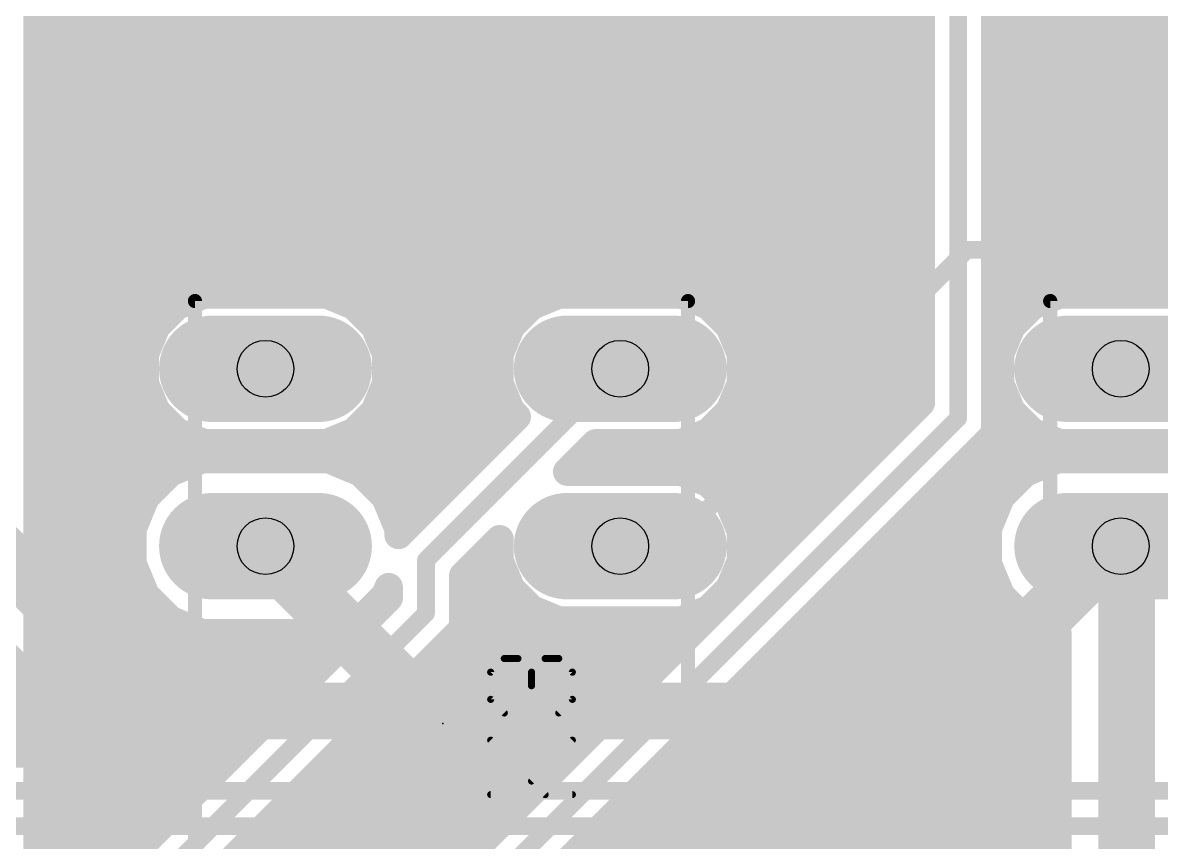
# Model space of a CAD drawing. Extents: x 0 to 10.8, y 0 to 6.1.
# Drawn here: x 1.873 to 2.515, y 2.066 to 2.528 of the extents above; entities that cross this region are included whole.
import ezdxf

# ---------------------------------------------------------------- set-up
doc = ezdxf.new("R2010")
doc.units = 0
for name, color, linetype in [('1', 22, 'CONTINUOUS'), ('116', 253, 'CONTINUOUS'), ('16', 175, 'CONTINUOUS'), ('17', 82, 'CONTINUOUS'), ('21', 253, 'CONTINUOUS'), ('23', 7, 'CONTINUOUS'), ('25', 253, 'CONTINUOUS'), ('29', 253, 'CONTINUOUS'), ('30', 253, 'CONTINUOUS'), ('44', 253, 'CONTINUOUS')]:
    doc.layers.add(name, color=color, linetype=linetype)

# ---------------------------------------------------------------- blocks, each defined once
blk = doc.blocks.new('LONGP100')
at = {"const_width": 1}
blk.add_lwpolyline([(-0.5, 0), (0.5, 0)], dxfattribs=at)
at = {"const_width": 0.5}
for points in [[(-0.5, 0.25, 1), (-0.5, -0.25)], [(0.5, -0.25, 1), (0.5, 0.25)]]:
    blk.add_lwpolyline(points, format="xyb", dxfattribs=at)

msp = doc.modelspace()

# ---------------------------------------------------------------- linework, layer by layer
at = {"layer": '1'}
for points, const_width in [([(1.880996, 2.005689), (1.880996, 2.823697)], 0.016), ([(2.4, 2.305), (2.4, 2.625)], 0.01), ([(2.379, 2.616299), (2.379, 2.313697)], 0.016), ([(2.420996, 2.296299), (2.420996, 2.616299)], 0.016), ([(1.880996, 2.528), (2.379, 2.528)], 0.016), ([(2.420996, 2.528), (3.373307, 2.528)], 0.016), ([(1.880996, 2.512), (2.379, 2.512)], 0.016), ([(2.420996, 2.512), (3.357307, 2.512)], 0.016), ([(1.880996, 2.496), (2.379, 2.496)], 0.016), ([(2.420996, 2.496), (3.341307, 2.496)], 0.016), ([(1.880996, 2.48), (2.379, 2.48)], 0.016), ([(2.420996, 2.48), (3.325307, 2.48)], 0.016), ([(1.880996, 2.464), (2.379, 2.464)], 0.016), ([(2.420996, 2.464), (3.309307, 2.464)], 0.016), ([(1.880996, 2.448), (2.379, 2.448)], 0.016), ([(2.420996, 2.448), (3.293307, 2.448)], 0.016), ([(1.880996, 2.432), (2.379, 2.432)], 0.016), ([(2.420996, 2.432), (3.277307, 2.432)], 0.016), ([(1.880996, 2.416), (2.379, 2.416)], 0.016), ([(2.420996, 2.416), (3.261307, 2.416)], 0.016), ([(1.880996, 2.4), (2.379, 2.4)], 0.016), ([(2.420996, 2.4), (3.245307, 2.4)], 0.016), ([(1.880996, 2.384), (2.379, 2.384)], 0.016), ([(2.420996, 2.384), (3.229307, 2.384)], 0.016), ([(1.975169, 2.374909), (1.959736, 2.368516)], 0.016), ([(2.043882, 2.374909), (1.975169, 2.374909)], 0.016), ([(2.059315, 2.368516), (2.043882, 2.374909)], 0.016), ([(2.175169, 2.374909), (2.159736, 2.368516)], 0.016), ([(2.243882, 2.374909), (2.175169, 2.374909)], 0.016), ([(2.259315, 2.368516), (2.243882, 2.374909)], 0.016), ([(2.457335, 2.374909), (2.441902, 2.368516)], 0.016), ([(2.526047, 2.374909), (2.457335, 2.374909)], 0.016), ([(1.880996, 2.368), (1.95922, 2.368)], 0.016), ([(1.959736, 2.368516), (1.947921, 2.356701)], 0.016), ([(2.07113, 2.356701), (2.059315, 2.368516)], 0.016), ([(2.059831, 2.368), (2.15922, 2.368)], 0.016), ([(2.159736, 2.368516), (2.147921, 2.356701)], 0.016), ([(2.27113, 2.356701), (2.259315, 2.368516)], 0.016), ([(2.259831, 2.368), (2.379, 2.368)], 0.016), ([(2.420996, 2.368), (2.441386, 2.368)], 0.016), ([(2.441902, 2.368516), (2.430087, 2.356701)], 0.016), ([(1.947921, 2.356701), (1.941528, 2.341268)], 0.016), ([(2.077524, 2.341268), (2.07113, 2.356701)], 0.016), ([(2.147921, 2.356701), (2.141528, 2.341268)], 0.016), ([(2.277524, 2.341268), (2.27113, 2.356701)], 0.016), ([(2.430087, 2.356701), (2.423693, 2.341268)], 0.016), ([(1.880996, 2.352), (1.945976, 2.352)], 0.016), ([(2.073079, 2.352), (2.145976, 2.352)], 0.016), ([(2.273079, 2.352), (2.379, 2.352)], 0.016), ([(2.420996, 2.352), (2.428142, 2.352)], 0.016), ([(1.941528, 2.341268), (1.941528, 2.324555)], 0.016), ([(2.077524, 2.324555), (2.077524, 2.341268)], 0.016), ([(2.141528, 2.341268), (2.141528, 2.324555)], 0.016), ([(2.277524, 2.324555), (2.277524, 2.341268)], 0.016), ([(2.423693, 2.341268), (2.423693, 2.324555)], 0.016), ([(1.880996, 2.336), (1.941528, 2.336)], 0.016), ([(2.077524, 2.336), (2.141528, 2.336)], 0.016), ([(2.277524, 2.336), (2.379, 2.336)], 0.016), ([(2.420996, 2.336), (2.423693, 2.336)], 0.016), ([(2.205, 2.33), (2.209528, 2.332913)], 0.01), ([(1.941528, 2.324555), (1.947921, 2.309122)], 0.016), ([(2.07113, 2.309122), (2.077524, 2.324555)], 0.016), ([(2.1, 2.225), (2.205, 2.33)], 0.01), ([(2.141528, 2.324555), (2.147921, 2.309122)], 0.016), ([(2.27113, 2.309122), (2.277524, 2.324555)], 0.016), ([(2.423693, 2.324555), (2.430087, 2.309122)], 0.016), ([(1.880996, 2.32), (1.943413, 2.32)], 0.016), ([(2.075634, 2.32), (2.143413, 2.32)], 0.016), ([(2.275634, 2.32), (2.379, 2.32)], 0.016), ([(2.420996, 2.32), (2.425579, 2.32)], 0.016), ([(1.947921, 2.309122), (1.959736, 2.297307)], 0.016), ([(2.059315, 2.297307), (2.07113, 2.309122)], 0.016), ([(2.379, 2.313697), (2.089, 2.023697)], 0.016), ([(2.147921, 2.309122), (2.151177, 2.30587)], 0.016), ([(2.259315, 2.297307), (2.27113, 2.309122)], 0.016), ([(2.430087, 2.309122), (2.441902, 2.297307)], 0.016), ([(1.880996, 2.304), (1.953043, 2.304)], 0.016), ([(2.066008, 2.304), (2.149307, 2.304)], 0.016), ([(2.151177, 2.30587), (2.091299, 2.245996)], 0.016), ([(2.266008, 2.304), (2.369303, 2.304)], 0.016), ([(2.420996, 2.304), (2.435209, 2.304)], 0.016), ([(1.959736, 2.297307), (1.975169, 2.290913)], 0.016), ([(2.043882, 2.290913), (2.059315, 2.297307)], 0.016), ([(2.11, 2.015), (2.4, 2.305)], 0.01), ([(2.243882, 2.290913), (2.259315, 2.297307)], 0.016), ([(2.408697, 2.284), (2.420996, 2.296299)], 0.016), ([(2.441902, 2.297307), (2.457335, 2.290913)], 0.016), ([(1.975169, 2.290913), (2.043882, 2.290913)], 0.016), ([(2.179602, 2.274909), (2.19561, 2.290913)], 0.016), ([(2.19561, 2.290913), (2.243882, 2.290913)], 0.016), ([(2.457335, 2.290913), (2.526047, 2.290913)], 0.016), ([(1.880996, 2.288), (2.133307, 2.288)], 0.016), ([(2.130996, 2.006299), (2.408697, 2.284)], 0.016), ([(2.192693, 2.288), (2.353303, 2.288)], 0.016), ([(2.412697, 2.288), (2.743303, 2.288)], 0.016), ([(1.97378, 2.281909), (1.955768, 2.274449)], 0.016), ([(2.045272, 2.281909), (1.97378, 2.281909)], 0.016), ([(2.063283, 2.274449), (2.045272, 2.281909)], 0.016), ([(2.455945, 2.281909), (2.437933, 2.274449)], 0.016), ([(2.527437, 2.281909), (2.455945, 2.281909)], 0.016), ([(1.880996, 2.272), (1.953319, 2.272)], 0.016), ([(1.955768, 2.274449), (1.941988, 2.260669)], 0.016), ([(2.077063, 2.260669), (2.063283, 2.274449)], 0.016), ([(2.065732, 2.272), (2.117307, 2.272)], 0.016), ([(2.243882, 2.274909), (2.179602, 2.274909)], 0.016), ([(2.259315, 2.268516), (2.243882, 2.274909)], 0.016), ([(2.250906, 2.272), (2.337303, 2.272)], 0.016), ([(2.396697, 2.272), (2.435484, 2.272)], 0.016), ([(2.437933, 2.274449), (2.424154, 2.260669)], 0.016), ([(2.27113, 2.256701), (2.259315, 2.268516)], 0.016), ([(1.941988, 2.260669), (1.934528, 2.242657)], 0.016), ([(2.084524, 2.242657), (2.077063, 2.260669)], 0.016), ([(2.424154, 2.260669), (2.416693, 2.242657)], 0.016), ([(1.880996, 2.256), (1.940055, 2.256)], 0.016), ([(2.079, 2.256), (2.101307, 2.256)], 0.016), ([(2.277524, 2.241268), (2.27113, 2.256701)], 0.016), ([(2.271421, 2.256), (2.321303, 2.256)], 0.016), ([(2.380697, 2.256), (2.42222, 2.256)], 0.016), ([(2.091299, 2.245996), (2.084524, 2.239217)], 0.016), ([(1.880996, 2.24), (1.934528, 2.24)], 0.016), ([(1.934528, 2.242657), (1.934528, 2.223165)], 0.016), ([(2.084524, 2.239217), (2.084524, 2.242657)], 0.016), ([(2.084524, 2.24), (2.085307, 2.24)], 0.016), ([(2.277524, 2.224555), (2.277524, 2.241268)], 0.016), ([(2.277524, 2.24), (2.305303, 2.24)], 0.016), ([(2.364697, 2.24), (2.416693, 2.24)], 0.016), ([(2.416693, 2.242657), (2.416693, 2.223165)], 0.016), ([(2.491693, 2.232913), (2.495, 2.23)], 0.032), ([(2.120996, 2.216299), (2.141528, 2.236835)], 0.016), ([(2.141528, 2.236835), (2.141528, 2.224555)], 0.016), ([(2.495, 2.23), (2.495, 2.025)], 0.032), ([(1.880996, 2.224), (1.934528, 2.224)], 0.016), ([(1.934528, 2.223165), (1.941988, 2.205154)], 0.016), ([(2.1, 2.195), (2.1, 2.225)], 0.01), ([(2.128693, 2.224), (2.141756, 2.224)], 0.016), ([(2.141528, 2.224555), (2.147921, 2.209122)], 0.016), ([(2.27113, 2.209122), (2.277524, 2.224555)], 0.016), ([(2.277291, 2.224), (2.289303, 2.224)], 0.016), ([(2.348697, 2.224), (2.416693, 2.224)], 0.016), ([(2.416693, 2.223165), (2.424154, 2.205154)], 0.016), ([(2.120996, 2.203697), (2.120996, 2.216299)], 0.016), ([(1.880996, 2.208), (1.940807, 2.208)], 0.016), ([(2.077063, 2.205154), (2.079, 2.209835)], 0.016), ([(2.07824, 2.208), (2.079, 2.208)], 0.016), ([(2.079, 2.209835), (2.079, 2.203697)], 0.016), ([(2.120996, 2.208), (2.149043, 2.208)], 0.016), ([(2.147921, 2.209122), (2.159736, 2.197307)], 0.016), ([(2.259315, 2.197307), (2.27113, 2.209122)], 0.016), ([(2.270008, 2.208), (2.273303, 2.208)], 0.016), ([(2.332697, 2.208), (2.422972, 2.208)], 0.016), ([(2.079, 2.203697), (1.880996, 2.005689)], 0.016), ([(1.941988, 2.205154), (1.955768, 2.191374)], 0.016), ([(2.063283, 2.191374), (2.077063, 2.205154)], 0.016), ([(2.120996, 2.186299), (2.120996, 2.203697)], 0.016), ([(2.424154, 2.205154), (2.437933, 2.191374)], 0.016), ([(2.159736, 2.197307), (2.175169, 2.190913)], 0.016), ([(2.243882, 2.190913), (2.259315, 2.197307)], 0.016), ([(1.880996, 2.192), (1.955142, 2.192)], 0.016), ([(1.88, 1.975), (2.1, 2.195)], 0.01), ([(1.955768, 2.191374), (1.97378, 2.183913)], 0.016), ([(2.045272, 2.183913), (2.063283, 2.191374)], 0.016), ([(2.063909, 2.192), (2.067307, 2.192)], 0.016), ([(2.120996, 2.192), (2.172543, 2.192)], 0.016), ([(2.175169, 2.190913), (2.243882, 2.190913)], 0.016), ([(2.246504, 2.192), (2.257303, 2.192)], 0.016), ([(2.316697, 2.192), (2.437307, 2.192)], 0.016), ([(2.437933, 2.191374), (2.455945, 2.183913)], 0.016), ([(1.900996, 1.966299), (2.120996, 2.186299)], 0.016), ([(1.97378, 2.183913), (2.045272, 2.183913)], 0.016), ([(2.455945, 2.183913), (2.456, 2.183913)], 0.016), ([(2.456, 2.183913), (2.456, 2.032756)], 0.016), ([(1.880996, 2.176), (2.051307, 2.176)], 0.016), ([(2.110697, 2.176), (2.241303, 2.176)], 0.016), ([(2.300697, 2.176), (2.456, 2.176)], 0.016), ([(1.880996, 2.16), (2.035307, 2.16)], 0.016), ([(2.094697, 2.16), (2.225303, 2.16)], 0.016), ([(2.284697, 2.16), (2.456, 2.16)], 0.016), ([(1.880996, 2.144), (2.019307, 2.144)], 0.016), ([(2.078697, 2.144), (2.209303, 2.144)], 0.016), ([(2.268697, 2.144), (2.456, 2.144)], 0.016), ([(1.880996, 2.128), (2.003307, 2.128)], 0.016), ([(2.062697, 2.128), (2.193303, 2.128)], 0.016), ([(2.252697, 2.128), (2.456, 2.128)], 0.016), ([(1.880996, 2.112), (1.987307, 2.112)], 0.016), ([(2.046697, 2.112), (2.177303, 2.112)], 0.016), ([(2.236697, 2.112), (2.456, 2.112)], 0.016), ([(1.880996, 2.096), (1.971307, 2.096)], 0.016), ([(2.030697, 2.096), (2.161303, 2.096)], 0.016), ([(2.220697, 2.096), (2.456, 2.096)], 0.016), ([(1.880996, 2.08), (1.955307, 2.08)], 0.016), ([(2.014697, 2.08), (2.145303, 2.08)], 0.016), ([(2.204697, 2.08), (2.456, 2.08)], 0.016), ([(1.880996, 2.064), (1.939307, 2.064)], 0.016), ([(1.998697, 2.064), (2.129303, 2.064)], 0.016), ([(2.188697, 2.064), (2.456, 2.064)], 0.016)]:
    msp.add_lwpolyline(points, dxfattribs=dict(at, const_width=const_width))
for points, const_width in [([(1.880996, 2.532, 1), (1.880996, 2.524)], 0.008), ([(2.379, 2.524, 1), (2.379, 2.532)], 0.008), ([(2.420996, 2.532, 1), (2.420996, 2.524)], 0.008), ([(1.880996, 2.516, 1), (1.880996, 2.508)], 0.008), ([(2.379, 2.508, 1), (2.379, 2.516)], 0.008), ([(2.420996, 2.516, 1), (2.420996, 2.508)], 0.008), ([(1.880996, 2.5, 1), (1.880996, 2.492)], 0.008), ([(2.379, 2.492, 1), (2.379, 2.5)], 0.008), ([(2.420996, 2.5, 1), (2.420996, 2.492)], 0.008), ([(1.880996, 2.484, 1), (1.880996, 2.476)], 0.008), ([(2.379, 2.476, 1), (2.379, 2.484)], 0.008), ([(2.420996, 2.484, 1), (2.420996, 2.476)], 0.008), ([(1.880996, 2.468, 1), (1.880996, 2.46)], 0.008), ([(2.379, 2.46, 1), (2.379, 2.468)], 0.008), ([(2.420996, 2.468, 1), (2.420996, 2.46)], 0.008), ([(1.880996, 2.452, 1), (1.880996, 2.444)], 0.008), ([(2.379, 2.444, 1), (2.379, 2.452)], 0.008), ([(2.420996, 2.452, 1), (2.420996, 2.444)], 0.008), ([(1.880996, 2.436, 1), (1.880996, 2.428)], 0.008), ([(2.379, 2.428, 1), (2.379, 2.436)], 0.008), ([(2.420996, 2.436, 1), (2.420996, 2.428)], 0.008), ([(1.880996, 2.42, 1), (1.880996, 2.412)], 0.008), ([(2.379, 2.412, 1), (2.379, 2.42)], 0.008), ([(2.420996, 2.42, 1), (2.420996, 2.412)], 0.008), ([(1.880996, 2.404, 1), (1.880996, 2.396)], 0.008), ([(2.379, 2.396, 1), (2.379, 2.404)], 0.008), ([(2.420996, 2.404, 1), (2.420996, 2.396)], 0.008), ([(1.880996, 2.388, 1), (1.880996, 2.38)], 0.008), ([(2.379, 2.38, 1), (2.379, 2.388)], 0.008), ([(2.420996, 2.388, 1), (2.420996, 2.38)], 0.008), ([(1.975169, 2.378909, 1), (1.975169, 2.370909)], 0.008), ([(1.9767, 2.371214, 1), (1.973638, 2.378605)], 0.008), ([(2.045413, 2.378605, 1), (2.042351, 2.371214)], 0.008), ([(2.043882, 2.370909, 1), (2.043882, 2.378909)], 0.008), ([(2.175169, 2.378909, 1), (2.175169, 2.370909)], 0.008), ([(2.1767, 2.371214, 1), (2.173638, 2.378605)], 0.008), ([(2.245413, 2.378605, 1), (2.242351, 2.371214)], 0.008), ([(2.243882, 2.370909, 1), (2.243882, 2.378909)], 0.008), ([(2.457335, 2.378909, 1), (2.457335, 2.370909)], 0.008), ([(2.458866, 2.371214, 1), (2.455804, 2.378605)], 0.008), ([(1.880996, 2.372, 1), (1.880996, 2.364)], 0.008), ([(1.958205, 2.372211, 1), (1.961267, 2.36482)], 0.008), ([(1.962565, 2.365687, 1), (1.956908, 2.371344)], 0.008), ([(1.95922, 2.364, 1), (1.95922, 2.372)], 0.008), ([(2.062143, 2.371344, 1), (2.056487, 2.365687)], 0.008), ([(2.059831, 2.372, 1), (2.059831, 2.364)], 0.008), ([(2.057784, 2.36482, 1), (2.060846, 2.372211)], 0.008), ([(2.158205, 2.372211, 1), (2.161267, 2.36482)], 0.008), ([(2.162565, 2.365687, 1), (2.156908, 2.371344)], 0.008), ([(2.15922, 2.364, 1), (2.15922, 2.372)], 0.008), ([(2.262143, 2.371344, 1), (2.256487, 2.365687)], 0.008), ([(2.259831, 2.372, 1), (2.259831, 2.364)], 0.008), ([(2.257784, 2.36482, 1), (2.260846, 2.372211)], 0.008), ([(2.379, 2.364, 1), (2.379, 2.372)], 0.008), ([(2.420996, 2.372, 1), (2.420996, 2.364)], 0.008), ([(2.440371, 2.372211, 1), (2.443433, 2.36482)], 0.008), ([(2.44473, 2.365687, 1), (2.439073, 2.371344)], 0.008), ([(2.441386, 2.364, 1), (2.441386, 2.372)], 0.008), ([(1.945093, 2.359529, 1), (1.95075, 2.353872)], 0.008), ([(1.951617, 2.35517, 1), (1.944226, 2.358232)], 0.008), ([(2.074825, 2.358232, 1), (2.067434, 2.35517)], 0.008), ([(2.068301, 2.353872, 1), (2.073958, 2.359529)], 0.008), ([(2.145093, 2.359529, 1), (2.15075, 2.353872)], 0.008), ([(2.151617, 2.35517, 1), (2.144226, 2.358232)], 0.008), ([(2.274825, 2.358232, 1), (2.267434, 2.35517)], 0.008), ([(2.268301, 2.353872, 1), (2.273958, 2.359529)], 0.008), ([(2.427258, 2.359529, 1), (2.432915, 2.353872)], 0.008), ([(2.433782, 2.35517, 1), (2.426391, 2.358232)], 0.008), ([(1.880996, 2.356, 1), (1.880996, 2.348)], 0.008), ([(1.945976, 2.348, 1), (1.945976, 2.356)], 0.008), ([(2.073079, 2.356, 1), (2.073079, 2.348)], 0.008), ([(2.145976, 2.348, 1), (2.145976, 2.356)], 0.008), ([(2.273079, 2.356, 1), (2.273079, 2.348)], 0.008), ([(2.379, 2.348, 1), (2.379, 2.356)], 0.008), ([(2.420996, 2.356, 1), (2.420996, 2.348)], 0.008), ([(2.428142, 2.348, 1), (2.428142, 2.356)], 0.008), ([(1.945528, 2.341268, 1), (1.937528, 2.341268)], 0.008), ([(2.081524, 2.341268, 1), (2.073524, 2.341268)], 0.008), ([(2.145528, 2.341268, 1), (2.137528, 2.341268)], 0.008), ([(2.281524, 2.341268, 1), (2.273524, 2.341268)], 0.008), ([(2.427693, 2.341268, 1), (2.419693, 2.341268)], 0.008), ([(1.880996, 2.34, 1), (1.880996, 2.332)], 0.008), ([(1.937832, 2.342799, 1), (1.945223, 2.339737)], 0.008), ([(1.941528, 2.332, 1), (1.941528, 2.34)], 0.008), ([(2.077524, 2.34, 1), (2.077524, 2.332)], 0.008), ([(2.073828, 2.339737, 1), (2.081219, 2.342799)], 0.008), ([(2.137832, 2.342799, 1), (2.145223, 2.339737)], 0.008), ([(2.141528, 2.332, 1), (2.141528, 2.34)], 0.008), ([(2.277524, 2.34, 1), (2.277524, 2.332)], 0.008), ([(2.273828, 2.339737, 1), (2.281219, 2.342799)], 0.008), ([(2.379, 2.332, 1), (2.379, 2.34)], 0.008), ([(2.420996, 2.34, 1), (2.420996, 2.332)], 0.008), ([(2.419997, 2.342799, 1), (2.427388, 2.339737)], 0.008), ([(2.423693, 2.332, 1), (2.423693, 2.34)], 0.008), ([(2.21088, 2.330811, 1), (2.208175, 2.335016)], 0.005), ([(1.945223, 2.326086, 1), (1.937832, 2.323024)], 0.008), ([(2.081219, 2.323024, 1), (2.073828, 2.326086)], 0.008), ([(2.145223, 2.326086, 1), (2.137832, 2.323024)], 0.008), ([(2.203647, 2.332102, 1), (2.206353, 2.327898)], 0.005), ([(2.206768, 2.328232, 1), (2.203232, 2.331768)], 0.005), ([(2.281219, 2.323024, 1), (2.273828, 2.326086)], 0.008), ([(2.427388, 2.326086, 1), (2.419997, 2.323024)], 0.008), ([(1.880996, 2.324, 1), (1.880996, 2.316)], 0.008), ([(1.937528, 2.324555, 1), (1.945528, 2.324555)], 0.008), ([(1.943413, 2.316, 1), (1.943413, 2.324)], 0.008), ([(2.075634, 2.324, 1), (2.075634, 2.316)], 0.008), ([(2.073524, 2.324555, 1), (2.081524, 2.324555)], 0.008), ([(2.137528, 2.324555, 1), (2.145528, 2.324555)], 0.008), ([(2.143413, 2.316, 1), (2.143413, 2.324)], 0.008), ([(2.275634, 2.324, 1), (2.275634, 2.316)], 0.008), ([(2.273524, 2.324555, 1), (2.281524, 2.324555)], 0.008), ([(2.379, 2.316, 1), (2.379, 2.324)], 0.008), ([(2.420996, 2.324, 1), (2.420996, 2.316)], 0.008), ([(2.419693, 2.324555, 1), (2.427693, 2.324555)], 0.008), ([(2.425579, 2.316, 1), (2.425579, 2.324)], 0.008), ([(1.95075, 2.31195, 1), (1.945093, 2.306294)], 0.008), ([(2.073958, 2.306294, 1), (2.068301, 2.31195)], 0.008), ([(2.150748, 2.311952, 1), (2.145095, 2.306292)], 0.008), ([(2.273958, 2.306294, 1), (2.268301, 2.31195)], 0.008), ([(2.375, 2.313697, 1), (2.383, 2.313697)], 0.008), ([(2.381828, 2.310868, 1), (2.376172, 2.316525)], 0.008), ([(2.432915, 2.31195, 1), (2.427258, 2.306294)], 0.008), ([(1.880996, 2.308, 1), (1.880996, 2.3)], 0.008), ([(1.944226, 2.307591, 1), (1.951617, 2.310653)], 0.008), ([(1.953043, 2.3, 1), (1.953043, 2.308)], 0.008), ([(2.066008, 2.308, 1), (2.066008, 2.3)], 0.008), ([(2.067434, 2.310653, 1), (2.074825, 2.307591)], 0.008), ([(2.144226, 2.307591, 1), (2.151617, 2.310653)], 0.008), ([(2.154005, 2.303042, 1), (2.148349, 2.308699)], 0.008), ([(2.14835, 2.30304, 1), (2.154004, 2.3087)], 0.008), ([(2.149307, 2.3, 1), (2.149307, 2.308)], 0.008), ([(2.266008, 2.308, 1), (2.266008, 2.3)], 0.008), ([(2.267434, 2.310653, 1), (2.274825, 2.307591)], 0.008), ([(2.369303, 2.3, 1), (2.369303, 2.308)], 0.008), ([(2.420996, 2.308, 1), (2.420996, 2.3)], 0.008), ([(2.426391, 2.307591, 1), (2.433782, 2.310653)], 0.008), ([(2.435209, 2.3, 1), (2.435209, 2.308)], 0.008), ([(1.961267, 2.301003, 1), (1.958205, 2.293612)], 0.008), ([(2.060846, 2.293612, 1), (2.057784, 2.301003)], 0.008), ([(2.260846, 2.293612, 1), (2.257784, 2.301003)], 0.008), ([(2.3975, 2.305, 1), (2.4025, 2.305)], 0.005), ([(2.401768, 2.303232, 1), (2.398232, 2.306768)], 0.005), ([(2.423824, 2.293471, 1), (2.418168, 2.299128)], 0.008), ([(2.443433, 2.301003, 1), (2.440371, 2.293612)], 0.008), ([(1.956908, 2.294479, 1), (1.962565, 2.300136)], 0.008), ([(1.975169, 2.294913, 1), (1.975169, 2.286913)], 0.008), ([(1.973638, 2.287218, 1), (1.9767, 2.294609)], 0.008), ([(2.042351, 2.294609, 1), (2.045413, 2.287218)], 0.008), ([(2.043882, 2.286913, 1), (2.043882, 2.294913)], 0.008), ([(2.056487, 2.300136, 1), (2.062143, 2.294479)], 0.008), ([(2.19561, 2.294913, 1), (2.19561, 2.286913)], 0.008), ([(2.198438, 2.288085, 1), (2.192782, 2.293742)], 0.008), ([(2.242351, 2.294609, 1), (2.245413, 2.287218)], 0.008), ([(2.243882, 2.286913, 1), (2.243882, 2.294913)], 0.008), ([(2.256487, 2.300136, 1), (2.262143, 2.294479)], 0.008), ([(2.416996, 2.296299, 1), (2.424996, 2.296299)], 0.008), ([(2.439073, 2.294479, 1), (2.44473, 2.300136)], 0.008), ([(2.457335, 2.294913, 1), (2.457335, 2.286913)], 0.008), ([(2.455804, 2.287218, 1), (2.458866, 2.294609)], 0.008), ([(1.880996, 2.292, 1), (1.880996, 2.284)], 0.008), ([(2.133307, 2.284, 1), (2.133307, 2.292)], 0.008), ([(2.192693, 2.292, 1), (2.192693, 2.284)], 0.008), ([(2.353303, 2.284, 1), (2.353303, 2.292)], 0.008), ([(2.411525, 2.281172, 1), (2.405868, 2.286828)], 0.008), ([(2.412697, 2.292, 1), (2.412697, 2.284)], 0.008), ([(1.97378, 2.285909, 1), (1.97378, 2.277909)], 0.008), ([(1.97531, 2.278214, 1), (1.972249, 2.285605)], 0.008), ([(2.046802, 2.285605, 1), (2.043741, 2.278214)], 0.008), ([(2.045272, 2.277909, 1), (2.045272, 2.285909)], 0.008), ([(2.405868, 2.286828, 1), (2.411525, 2.281172)], 0.008), ([(2.455945, 2.285909, 1), (2.455945, 2.277909)], 0.008), ([(2.457476, 2.278214, 1), (2.454414, 2.285605)], 0.008), ([(1.880996, 2.276, 1), (1.880996, 2.268)], 0.008), ([(1.954237, 2.278144, 1), (1.957298, 2.270753)], 0.008), ([(1.958596, 2.27162, 1), (1.952939, 2.277277)], 0.008), ([(1.953319, 2.268, 1), (1.953319, 2.276)], 0.008), ([(2.066112, 2.277277, 1), (2.060455, 2.27162)], 0.008), ([(2.065732, 2.276, 1), (2.065732, 2.268)], 0.008), ([(2.061753, 2.270753, 1), (2.064814, 2.278144)], 0.008), ([(2.117307, 2.268, 1), (2.117307, 2.276)], 0.008), ([(2.179602, 2.278909, 1), (2.179602, 2.270909)], 0.008), ([(2.176774, 2.277738, 1), (2.18243, 2.272081)], 0.008), ([(2.245413, 2.278605, 1), (2.242351, 2.271214)], 0.008), ([(2.243882, 2.270909, 1), (2.243882, 2.278909)], 0.008), ([(2.250906, 2.276, 1), (2.250906, 2.268)], 0.008), ([(2.337303, 2.268, 1), (2.337303, 2.276)], 0.008), ([(2.396697, 2.276, 1), (2.396697, 2.268)], 0.008), ([(2.436402, 2.278144, 1), (2.439464, 2.270753)], 0.008), ([(2.440761, 2.27162, 1), (2.435105, 2.277277)], 0.008), ([(2.435484, 2.268, 1), (2.435484, 2.276)], 0.008), ([(2.262143, 2.271344, 1), (2.256487, 2.265687)], 0.008), ([(2.257784, 2.26482, 1), (2.260846, 2.272211)], 0.008), ([(1.93916, 2.263498, 1), (1.944817, 2.257841)], 0.008), ([(1.945684, 2.259139, 1), (1.938293, 2.2622)], 0.008), ([(2.080759, 2.2622, 1), (2.073367, 2.259139)], 0.008), ([(2.074235, 2.257841, 1), (2.079891, 2.263498)], 0.008), ([(2.421325, 2.263498, 1), (2.426982, 2.257841)], 0.008), ([(2.427849, 2.259139, 1), (2.420458, 2.2622)], 0.008), ([(1.880996, 2.26, 1), (1.880996, 2.252)], 0.008), ([(1.940055, 2.252, 1), (1.940055, 2.26)], 0.008), ([(2.079, 2.26, 1), (2.079, 2.252)], 0.008), ([(2.101307, 2.252, 1), (2.101307, 2.26)], 0.008), ([(2.274825, 2.258232, 1), (2.267434, 2.25517)], 0.008), ([(2.271421, 2.26, 1), (2.271421, 2.252)], 0.008), ([(2.268301, 2.253872, 1), (2.273958, 2.259529)], 0.008), ([(2.321303, 2.252, 1), (2.321303, 2.26)], 0.008), ([(2.380697, 2.26, 1), (2.380697, 2.252)], 0.008), ([(2.42222, 2.252, 1), (2.42222, 2.26)], 0.008), ([(2.094128, 2.243168, 1), (2.08847, 2.248824)], 0.008), ([(1.880996, 2.244, 1), (1.880996, 2.236)], 0.008), ([(1.938528, 2.242657, 1), (1.930528, 2.242657)], 0.008), ([(1.930832, 2.244188, 1), (1.938223, 2.241127)], 0.008), ([(1.934528, 2.236, 1), (1.934528, 2.244)], 0.008), ([(2.088524, 2.242657, 1), (2.080524, 2.242657)], 0.008), ([(2.084524, 2.244, 1), (2.084524, 2.236)], 0.008), ([(2.080828, 2.241127, 1), (2.088219, 2.244188)], 0.008), ([(2.085307, 2.236, 1), (2.085307, 2.244)], 0.008), ([(2.088471, 2.248825, 1), (2.094128, 2.243168)], 0.008), ([(2.281524, 2.241268, 1), (2.273524, 2.241268)], 0.008), ([(2.277524, 2.244, 1), (2.277524, 2.236)], 0.008), ([(2.273828, 2.239737, 1), (2.281219, 2.242799)], 0.008), ([(2.305303, 2.236, 1), (2.305303, 2.244)], 0.008), ([(2.364697, 2.244, 1), (2.364697, 2.236)], 0.008), ([(2.420693, 2.242657, 1), (2.412693, 2.242657)], 0.008), ([(2.412997, 2.244188, 1), (2.420388, 2.241127)], 0.008), ([(2.416693, 2.236, 1), (2.416693, 2.244)], 0.008), ([(2.496981, 2.238916, 1), (2.486405, 2.226911)], 0.016), ([(2.081694, 2.242044, 1), (2.087353, 2.236389)], 0.008), ([(2.080524, 2.239217, 1), (2.088524, 2.239217)], 0.008), ([(2.145528, 2.236835, 1), (2.137528, 2.236835)], 0.008), ([(2.144356, 2.234006, 1), (2.138699, 2.239663)], 0.008), ([(2.503, 2.23, 1), (2.487, 2.23)], 0.016), ([(2.489712, 2.223997, 1), (2.500288, 2.236003)], 0.016), ([(1.880996, 2.228, 1), (1.880996, 2.22)], 0.008), ([(1.938223, 2.224696, 1), (1.930832, 2.221635)], 0.008), ([(1.934528, 2.22, 1), (1.934528, 2.228)], 0.008), ([(2.1025, 2.225, 1), (2.0975, 2.225)], 0.005), ([(2.098232, 2.226768, 1), (2.101768, 2.223232)], 0.005), ([(2.128693, 2.228, 1), (2.128693, 2.22)], 0.008), ([(2.145223, 2.226086, 1), (2.137832, 2.223024)], 0.008), ([(2.137528, 2.224555, 1), (2.145528, 2.224555)], 0.008), ([(2.141756, 2.22, 1), (2.141756, 2.228)], 0.008), ([(2.277291, 2.228, 1), (2.277291, 2.22)], 0.008), ([(2.273524, 2.224555, 1), (2.281524, 2.224555)], 0.008), ([(2.281219, 2.223024, 1), (2.273828, 2.226086)], 0.008), ([(2.289303, 2.22, 1), (2.289303, 2.228)], 0.008), ([(2.348697, 2.228, 1), (2.348697, 2.22)], 0.008), ([(2.420388, 2.224696, 1), (2.412997, 2.221635)], 0.008), ([(2.416693, 2.22, 1), (2.416693, 2.228)], 0.008), ([(1.930528, 2.223165, 1), (1.938528, 2.223165)], 0.008), ([(2.124996, 2.216299, 1), (2.116996, 2.216299)], 0.008), ([(2.118167, 2.219127, 1), (2.123825, 2.213471)], 0.008), ([(2.412693, 2.223165, 1), (2.420693, 2.223165)], 0.008), ([(1.880996, 2.212, 1), (1.880996, 2.204)], 0.008), ([(1.940807, 2.204, 1), (1.940807, 2.212)], 0.008), ([(2.07824, 2.212, 1), (2.07824, 2.204)], 0.008), ([(2.083, 2.209835, 1), (2.075, 2.209835)], 0.008), ([(2.082696, 2.208305, 1), (2.075304, 2.211364)], 0.008), ([(2.079, 2.204, 1), (2.079, 2.212)], 0.008), ([(2.120996, 2.212, 1), (2.120996, 2.204)], 0.008), ([(2.15075, 2.21195, 1), (2.145093, 2.206294)], 0.008), ([(2.144226, 2.207591, 1), (2.151617, 2.210653)], 0.008), ([(2.149043, 2.204, 1), (2.149043, 2.212)], 0.008), ([(2.270008, 2.212, 1), (2.270008, 2.204)], 0.008), ([(2.267434, 2.210653, 1), (2.274825, 2.207591)], 0.008), ([(2.273958, 2.206294, 1), (2.268301, 2.21195)], 0.008), ([(2.273303, 2.204, 1), (2.273303, 2.212)], 0.008), ([(2.332697, 2.212, 1), (2.332697, 2.204)], 0.008), ([(2.422972, 2.204, 1), (2.422972, 2.212)], 0.008), ([(1.944817, 2.207982, 1), (1.93916, 2.202325)], 0.008), ([(1.938293, 2.203623, 1), (1.945684, 2.206684)], 0.008), ([(2.073367, 2.206683, 1), (2.080759, 2.203624)], 0.008), ([(2.079891, 2.202325, 1), (2.074235, 2.207982)], 0.008), ([(2.081828, 2.200868, 1), (2.076172, 2.206525)], 0.008), ([(2.124996, 2.203697, 1), (2.116996, 2.203697)], 0.008), ([(2.426982, 2.207982, 1), (2.421325, 2.202325)], 0.008), ([(2.420458, 2.203623, 1), (2.427849, 2.206684)], 0.008), ([(2.075, 2.203697, 1), (2.083, 2.203697)], 0.008), ([(2.116996, 2.203697, 1), (2.124996, 2.203697)], 0.008), ([(2.161267, 2.201003, 1), (2.158205, 2.193612)], 0.008), ([(2.156908, 2.194479, 1), (2.162565, 2.200136)], 0.008), ([(2.256487, 2.200136, 1), (2.262143, 2.194479)], 0.008), ([(2.260846, 2.193612, 1), (2.257784, 2.201003)], 0.008), ([(1.880996, 2.196, 1), (1.880996, 2.188)], 0.008), ([(1.957298, 2.19507, 1), (1.954237, 2.187678)], 0.008), ([(1.952939, 2.188546, 1), (1.958596, 2.194202)], 0.008), ([(1.955142, 2.188, 1), (1.955142, 2.196)], 0.008), ([(2.060455, 2.194202, 1), (2.066112, 2.188546)], 0.008), ([(2.063909, 2.196, 1), (2.063909, 2.188)], 0.008), ([(2.064814, 2.187678, 1), (2.061753, 2.19507)], 0.008), ([(2.067307, 2.188, 1), (2.067307, 2.196)], 0.008), ([(2.0975, 2.195, 1), (2.1025, 2.195)], 0.005), ([(2.101768, 2.193232, 1), (2.098232, 2.196768)], 0.005), ([(2.120996, 2.196, 1), (2.120996, 2.188)], 0.008), ([(2.175169, 2.194913, 1), (2.175169, 2.186913)], 0.008), ([(2.172543, 2.188, 1), (2.172543, 2.196)], 0.008), ([(2.173638, 2.187218, 1), (2.1767, 2.194609)], 0.008), ([(2.242351, 2.194609, 1), (2.245413, 2.187218)], 0.008), ([(2.246504, 2.196, 1), (2.246504, 2.188)], 0.008), ([(2.243882, 2.186913, 1), (2.243882, 2.194913)], 0.008), ([(2.257303, 2.188, 1), (2.257303, 2.196)], 0.008), ([(2.316697, 2.196, 1), (2.316697, 2.188)], 0.008), ([(2.439464, 2.19507, 1), (2.436402, 2.187678)], 0.008), ([(2.435105, 2.188546, 1), (2.440761, 2.194202)], 0.008), ([(2.437307, 2.188, 1), (2.437307, 2.196)], 0.008), ([(1.97378, 2.187913, 1), (1.97378, 2.179913)], 0.008), ([(1.972249, 2.180218, 1), (1.97531, 2.187609)], 0.008), ([(2.043741, 2.187609, 1), (2.046802, 2.180218)], 0.008), ([(2.045272, 2.179913, 1), (2.045272, 2.187913)], 0.008), ([(2.116996, 2.186299, 1), (2.124996, 2.186299)], 0.008), ([(2.123824, 2.183471, 1), (2.118168, 2.189128)], 0.008), ([(2.455945, 2.187913, 1), (2.455945, 2.179913)], 0.008), ([(2.46, 2.183913, 1), (2.452, 2.183913)], 0.008), ([(2.454414, 2.180218, 1), (2.457476, 2.187609)], 0.008), ([(2.456, 2.179913, 1), (2.456, 2.187913)], 0.008), ([(1.880996, 2.18, 1), (1.880996, 2.172)], 0.008), ([(2.051307, 2.172, 1), (2.051307, 2.18)], 0.008), ([(2.110697, 2.18, 1), (2.110697, 2.172)], 0.008), ([(2.241303, 2.172, 1), (2.241303, 2.18)], 0.008), ([(2.300697, 2.18, 1), (2.300697, 2.172)], 0.008), ([(2.456, 2.172, 1), (2.456, 2.18)], 0.008), ([(1.880996, 2.164, 1), (1.880996, 2.156)], 0.008), ([(2.035307, 2.156, 1), (2.035307, 2.164)], 0.008), ([(2.094697, 2.164, 1), (2.094697, 2.156)], 0.008), ([(2.225303, 2.156, 1), (2.225303, 2.164)], 0.008), ([(2.284697, 2.164, 1), (2.284697, 2.156)], 0.008), ([(2.456, 2.156, 1), (2.456, 2.164)], 0.008), ([(1.880996, 2.148, 1), (1.880996, 2.14)], 0.008), ([(2.019307, 2.14, 1), (2.019307, 2.148)], 0.008), ([(2.078697, 2.148, 1), (2.078697, 2.14)], 0.008), ([(2.209303, 2.14, 1), (2.209303, 2.148)], 0.008), ([(2.268697, 2.148, 1), (2.268697, 2.14)], 0.008), ([(2.456, 2.14, 1), (2.456, 2.148)], 0.008), ([(1.880996, 2.132, 1), (1.880996, 2.124)], 0.008), ([(2.003307, 2.124, 1), (2.003307, 2.132)], 0.008), ([(2.062697, 2.132, 1), (2.062697, 2.124)], 0.008), ([(2.193303, 2.124, 1), (2.193303, 2.132)], 0.008), ([(2.252697, 2.132, 1), (2.252697, 2.124)], 0.008), ([(2.456, 2.124, 1), (2.456, 2.132)], 0.008), ([(1.880996, 2.116, 1), (1.880996, 2.108)], 0.008), ([(1.987307, 2.108, 1), (1.987307, 2.116)], 0.008), ([(2.046697, 2.116, 1), (2.046697, 2.108)], 0.008), ([(2.177303, 2.108, 1), (2.177303, 2.116)], 0.008), ([(2.236697, 2.116, 1), (2.236697, 2.108)], 0.008), ([(2.456, 2.108, 1), (2.456, 2.116)], 0.008), ([(1.880996, 2.1, 1), (1.880996, 2.092)], 0.008), ([(1.971307, 2.092, 1), (1.971307, 2.1)], 0.008), ([(2.030697, 2.1, 1), (2.030697, 2.092)], 0.008), ([(2.161303, 2.092, 1), (2.161303, 2.1)], 0.008), ([(2.220697, 2.1, 1), (2.220697, 2.092)], 0.008), ([(2.456, 2.092, 1), (2.456, 2.1)], 0.008), ([(1.880996, 2.084, 1), (1.880996, 2.076)], 0.008), ([(1.955307, 2.076, 1), (1.955307, 2.084)], 0.008), ([(2.014697, 2.084, 1), (2.014697, 2.076)], 0.008), ([(2.145303, 2.076, 1), (2.145303, 2.084)], 0.008), ([(2.204697, 2.084, 1), (2.204697, 2.076)], 0.008), ([(2.456, 2.076, 1), (2.456, 2.084)], 0.008), ([(1.880996, 2.068, 1), (1.880996, 2.06)], 0.008), ([(1.939307, 2.06, 1), (1.939307, 2.068)], 0.008), ([(1.998697, 2.068, 1), (1.998697, 2.06)], 0.008), ([(2.129303, 2.06, 1), (2.129303, 2.068)], 0.008), ([(2.188697, 2.068, 1), (2.188697, 2.06)], 0.008), ([(2.456, 2.06, 1), (2.456, 2.068)], 0.008)]:
    msp.add_lwpolyline(points, format="xyb", dxfattribs=dict(at, const_width=const_width))
at = {"layer": '116', "const_width": 0.012047}
for points in [[(2.009528, 2.320984, 1), (2.009528, 2.344843, 1), (2.009528, 2.320984)], [(2.209528, 2.320984, 1), (2.209528, 2.344843, 1), (2.209528, 2.320984)], [(2.491693, 2.320984, 1), (2.491693, 2.344843, 1), (2.491693, 2.320984)], [(2.009528, 2.220984, 1), (2.009528, 2.244843, 1), (2.009528, 2.220984)], [(2.209528, 2.220984, 1), (2.209528, 2.244843, 1), (2.209528, 2.220984)], [(2.491693, 2.220984, 1), (2.491693, 2.244843, 1), (2.491693, 2.220984)]]:
    msp.add_lwpolyline(points, format="xyb", dxfattribs=at)
at = {"layer": '16'}
for points, const_width in [([(1.415, 2.675), (1.95, 2.14)], 0.032), ([(2.365, 2.66), (2.69, 2.335)], 0.01), ([(1.392909, 2.641937), (1.916937, 2.117909)], 0.016), ([(2.24, 2.235), (2.405, 2.4)], 0.01), ([(2.405, 2.4), (2.59, 2.4)], 0.01), ([(2.01, 2.23), (2.009528, 2.232913)], 0.032), ([(2.49, 2.23), (2.491693, 2.232913)], 0.032), ([(2.09, 2.15), (2.01, 2.23)], 0.032), ([(2.395, 2.14), (2.485, 2.23)], 0.032), ([(2.485, 2.23), (2.49, 2.23)], 0.032), ([(2.209528, 2.232913), (2.21, 2.235)], 0.01), ([(2.21, 2.235), (2.24, 2.235)], 0.01), ([(0.052583, 2.16), (1.874846, 2.16)], 0.016), ([(2.08, 2.14), (2.09, 2.15)], 0.032), ([(2.09, 2.15), (2.1, 2.14)], 0.032), ([(0.052579, 2.144), (1.890846, 2.144)], 0.016), ([(1.95, 2.14), (2.08, 2.14)], 0.032), ([(2.1, 2.14), (2.395, 2.14)], 0.032), ([(0.052575, 2.128), (1.906846, 2.128)], 0.016), ([(1.916937, 2.117909), (1.916937, 2.117906)], 0.016), ([(1.916937, 2.117906), (1.91885, 2.115996)], 0.016), ([(1.91885, 2.115996), (1.788697, 2.115996)], 0.016), ([(1.78, 2.095), (3, 2.095)], 0.01), ([(1.79, 2.075), (3.01, 2.075)], 0.01)]:
    msp.add_lwpolyline(points, dxfattribs=dict(at, const_width=const_width))
for points, const_width in [([(2.405, 2.4025, 1), (2.405, 2.3975)], 0.005), ([(2.406768, 2.398232, 1), (2.403232, 2.401768)], 0.005), ([(2.017424, 2.234194, 1), (2.001631, 2.231633)], 0.016), ([(2.49861, 2.228894, 1), (2.484776, 2.236933)], 0.016), ([(2.015657, 2.235657, 1), (2.004343, 2.224343)], 0.016), ([(2.485, 2.238, 1), (2.485, 2.222)], 0.016), ([(2.490657, 2.224343, 1), (2.479343, 2.235657)], 0.016), ([(2.483083, 2.234019, 1), (2.496917, 2.225981)], 0.016), ([(2.49, 2.222, 1), (2.49, 2.238)], 0.016), ([(2.002103, 2.228719, 1), (2.017897, 2.231281)], 0.016), ([(2.207089, 2.233465, 1), (2.211966, 2.232361)], 0.005), ([(2.21, 2.2375, 1), (2.21, 2.2325)], 0.005), ([(2.212438, 2.234448, 1), (2.207562, 2.235552)], 0.005), ([(2.238232, 2.236768, 1), (2.241768, 2.233232)], 0.005), ([(2.24, 2.2325, 1), (2.24, 2.2375)], 0.005), ([(1.874846, 2.156, 1), (1.874846, 2.164)], 0.008), ([(2.095657, 2.155657, 1), (2.084343, 2.144343)], 0.016), ([(2.095657, 2.144343, 1), (2.084343, 2.155657)], 0.016), ([(2.084343, 2.144343, 1), (2.095657, 2.155657)], 0.016), ([(1.890846, 2.14, 1), (1.890846, 2.148)], 0.008), ([(1.95, 2.148, 1), (1.95, 2.132)], 0.016), ([(1.944343, 2.134343, 1), (1.955657, 2.145657)], 0.016), ([(2.074343, 2.145657, 1), (2.085657, 2.134343)], 0.016), ([(2.08, 2.132, 1), (2.08, 2.148)], 0.016), ([(2.1, 2.148, 1), (2.1, 2.132)], 0.016), ([(2.094343, 2.134343, 1), (2.105657, 2.145657)], 0.016), ([(2.389343, 2.145657, 1), (2.400657, 2.134343)], 0.016), ([(2.395, 2.132, 1), (2.395, 2.148)], 0.016), ([(1.906846, 2.124, 1), (1.906846, 2.132)], 0.008), ([(1.920937, 2.117909, 1), (1.912937, 2.117909)], 0.008), ([(1.919763, 2.120737, 1), (1.914111, 2.115074)], 0.008), ([(1.914109, 2.115081, 1), (1.919765, 2.120738)], 0.008), ([(1.912937, 2.117906, 1), (1.920937, 2.117906)], 0.008), ([(1.916025, 2.113165, 1), (1.921676, 2.118827)], 0.008), ([(1.91885, 2.111996, 1), (1.91885, 2.119996)], 0.008)]:
    msp.add_lwpolyline(points, format="xyb", dxfattribs=dict(at, const_width=const_width))
at = {"layer": '21', "const_width": 0.008}
for points in [[(1.969764, 2.371102), (1.969764, 1.894724)], [(1.969764, 2.371102), (2.247717, 2.371102)], [(2.247717, 1.894724), (2.247717, 2.371102)], [(2.451929, 2.371102), (2.451929, 1.894724)], [(2.451929, 2.371102), (2.729882, 2.371102)]]:
    msp.add_lwpolyline(points, dxfattribs=at)
at = {"layer": '21', "const_width": 0.004}
for points in [[(1.971764, 2.371102, 1), (1.967764, 2.371102)], [(1.969764, 2.373102, 1), (1.969764, 2.369102)], [(2.249717, 2.371102, 1), (2.245717, 2.371102)], [(2.247717, 2.369102, 1), (2.247717, 2.373102)], [(2.453929, 2.371102, 1), (2.449929, 2.371102)], [(2.451929, 2.373102, 1), (2.451929, 2.369102)]]:
    msp.add_lwpolyline(points, format="xyb", dxfattribs=at)
at = {"layer": '23'}
msp.add_point((2.109528, 2.132913), dxfattribs=at)
at = {"layer": '25', "const_width": 0.004}
for points in [[(2.136492, 2.16189), (2.144165, 2.169563)], [(2.144165, 2.169563), (2.151839, 2.169563)], [(2.151839, 2.169563), (2.159512, 2.16189)], [(2.159512, 2.16189), (2.167185, 2.169563)], [(2.167185, 2.169563), (2.174858, 2.169563)], [(2.174858, 2.169563), (2.182528, 2.16189)], [(2.136492, 2.146543), (2.136492, 2.16189)], [(2.159512, 2.16189), (2.159512, 2.154217)], [(2.182528, 2.16189), (2.182528, 2.146543)], [(2.144165, 2.138874), (2.136492, 2.146543)], [(2.182528, 2.146543), (2.174858, 2.138874)], [(2.167185, 2.092839), (2.136492, 2.123528)], [(2.159512, 2.100508), (2.182528, 2.123528)], [(2.136492, 2.092839), (2.182528, 2.092839)]]:
    msp.add_lwpolyline(points, dxfattribs=at)
at = {"layer": '25', "const_width": 0.002}
for points in [[(2.144165, 2.170563, 1), (2.144165, 2.168563)], [(2.144872, 2.168856, 1), (2.143458, 2.17027)], [(2.152546, 2.17027, 1), (2.151131, 2.168856)], [(2.151839, 2.168563, 1), (2.151839, 2.170563)], [(2.167185, 2.170563, 1), (2.167185, 2.168563)], [(2.167892, 2.168856, 1), (2.166478, 2.17027)], [(2.175566, 2.17027, 1), (2.174151, 2.168856)], [(2.174858, 2.168563, 1), (2.174858, 2.170563)], [(2.137492, 2.16189, 1), (2.135492, 2.16189)], [(2.135785, 2.162597, 1), (2.137199, 2.161183)], [(2.160512, 2.16189, 1), (2.158512, 2.16189)], [(2.158805, 2.162597, 1), (2.160219, 2.161183)], [(2.158805, 2.161183, 1), (2.160219, 2.162597)], [(2.183528, 2.16189, 1), (2.181528, 2.16189)], [(2.18182, 2.161183, 1), (2.183235, 2.162597)], [(2.158512, 2.154217, 1), (2.160512, 2.154217)], [(2.137199, 2.147251, 1), (2.135785, 2.145836)], [(2.135492, 2.146543, 1), (2.137492, 2.146543)], [(2.181528, 2.146543, 1), (2.183528, 2.146543)], [(2.183235, 2.145836, 1), (2.18182, 2.14725)], [(2.143458, 2.138167, 1), (2.144872, 2.139581)], [(2.174151, 2.139581, 1), (2.175565, 2.138167)], [(2.137199, 2.124235, 1), (2.135785, 2.12282)], [(2.183235, 2.122821, 1), (2.18182, 2.124235)], [(2.158805, 2.101215, 1), (2.160219, 2.099801)], [(2.136492, 2.093839, 1), (2.136492, 2.091839)], [(2.166478, 2.092131, 1), (2.167892, 2.093546)], [(2.182528, 2.091839, 1), (2.182528, 2.093839)]]:
    msp.add_lwpolyline(points, format="xyb", dxfattribs=at)
at = {"layer": '44'}
for centre in [(2.009528, 2.332913), (2.209528, 2.332913), (2.491693, 2.332913), (2.009528, 2.232913), (2.209528, 2.232913), (2.491693, 2.232913)]:
    msp.add_circle(centre, 0.016, dxfattribs=at)

# ---------------------------------------------------------------- block references
at = {"layer": '17', "xscale": 0.052, "yscale": 0.052}
for p in [(2.009528, 2.332913), (2.009528, 2.332913), (2.209528, 2.332913), (2.209528, 2.332913), (2.491693, 2.332913), (2.491693, 2.332913), (2.009528, 2.232913), (2.009528, 2.232913), (2.209528, 2.232913), (2.209528, 2.232913), (2.491693, 2.232913), (2.491693, 2.232913)]:
    msp.add_blockref('LONGP100', p, dxfattribs=at)
at = {"layer": '29', "xscale": 0.06, "yscale": 0.06}
for p in [(2.009528, 2.332913), (2.209528, 2.332913), (2.491693, 2.332913), (2.009528, 2.232913), (2.209528, 2.232913), (2.491693, 2.232913)]:
    msp.add_blockref('LONGP100', p, dxfattribs=at)
at = {"layer": '30', "xscale": 0.06, "yscale": 0.06}
for p in [(2.009528, 2.332913), (2.209528, 2.332913), (2.491693, 2.332913), (2.009528, 2.232913), (2.209528, 2.232913), (2.491693, 2.232913)]:
    msp.add_blockref('LONGP100', p, dxfattribs=at)

doc.saveas('drawing.dxf')
